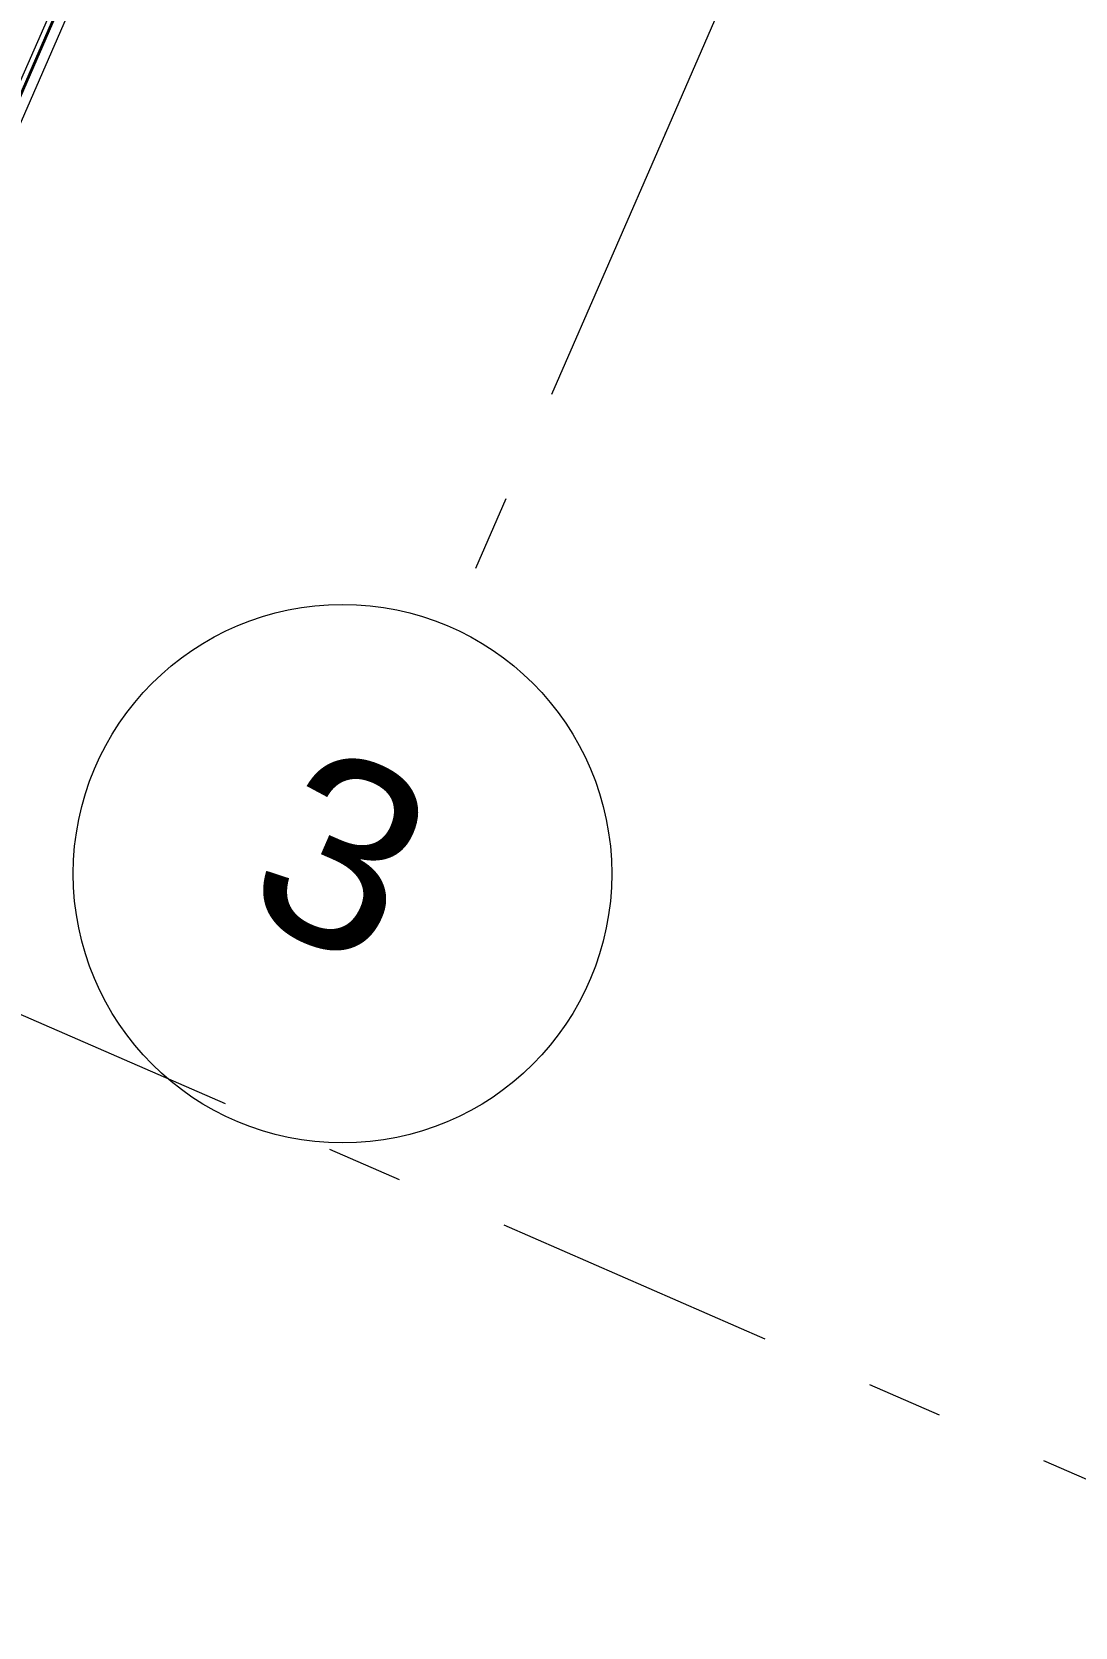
# Model space of a CAD drawing. Header units: millimetres. Extents: x -50172 to 90294, y -80883 to 956680.
# Drawn here: x 8832 to 10769, y -10666 to -7704 of the extents above; entities that cross this region are included whole.
import ezdxf
from ezdxf.enums import TextEntityAlignment as Align

# ---------------------------------------------------------------- set-up
doc = ezdxf.new("R2010")
doc.units = ezdxf.units.MM
doc.header["$MEASUREMENT"] = 0
doc.linetypes.add('Double Dashed', pattern=[1093.611073, 529.166651, -211.666656, 141.111112, -211.666656])
for name, color, linetype, lineweight, true_color in [('0_Pen_No__40', 7, 'Continuous', 35, 0x2a2a2a), ('A-15-MG_Structural_Grid_Pen_No__163', 7, 'Continuous', 0, 0x750077), ('New_A-15-MG_Structural_Grid_Phase_2_Pen_No__222', 7, 'Continuous', 13, 0x65af33), ('New_ArchiCAD Windows_Pen_No__23', 7, 'Continuous', 30, 0x2a2a2a)]:
    doc.layers.add(name, color=color, linetype=linetype, lineweight=lineweight, true_color=true_color)
for name, color, linetype in [('A-15-MG_Structural_Grid', 7, 'Continuous'), ('New_A-15-MG_Structural_Grid_Phase_2', 7, 'Continuous'), ('New_A-25-M_Curtain_Wall', 7, 'Continuous'), ('New_A-25-M_Wall_Ext', 7, 'Continuous'), ('New_ArchiCAD Windows', 7, 'Continuous')]:
    doc.layers.add(name, color=color, linetype=linetype)
for name, color, linetype, lineweight in [('New_A-25-M_Curtain_Wall_Pen_No__90', 8, 'Continuous', 20), ('New_ArchiCAD Windows_Pen_No__1', 7, 'Continuous', 13), ('New_ArchiCAD Windows_Pen_No__3', 7, 'Continuous', 18)]:
    doc.layers.add(name, color=color, linetype=linetype, lineweight=lineweight)
doc.styles.add('GENERATED_STYLE_4', font='')
doc.styles.get('GENERATED_STYLE_4').set_extended_font_data('Swis721 BT')

# ---------------------------------------------------------------- blocks, each defined once
blk = doc.blocks.new('Triple Window 19_2')
at = {"layer": 'New_ArchiCAD Windows_Pen_No__1', "linetype": 'Continuous'}
for p, q in [((-1175, -0.5), (-1175, 0)), ((1175, -0.5), (1175, 0)), ((-1175, -190), (-1175, -0.5)), ((1175, -190), (1175, -0.5))]:
    blk.add_line(p, q, dxfattribs=at)
at = {"layer": 'New_ArchiCAD Windows_Pen_No__23', "linetype": 'Continuous'}
for p, q in [((-1175, 0), (-1125, 0)), ((-1125, 0), (-1125, -190)), ((-268, -190), (-268, 0)), ((-268, 0), (-225, 0)), ((-225, 0), (-182, 0)), ((-182, 0), (-182, -190)), ((662.5, -190), (662.5, 0)), ((662.5, 0), (725, 0)), ((725, 0), (812.5, 0)), ((812.5, 0), (812.5, -190)), ((1100, -190), (1100, 0)), ((1100, 0), (1175, 0)), ((-1125, -190), (-1175, -190)), ((-225, -190), (-268, -190)), ((-182, -190), (-225, -190)), ((725, -190), (662.5, -190)), ((812.5, -190), (725, -190)), ((1175, -190), (1100, -190))]:
    blk.add_line(p, q, dxfattribs=at)
at = {"layer": 'New_ArchiCAD Windows_Pen_No__3', "linetype": 'Continuous'}
for p, q in [((-1175, 165), (1175, 165)), ((-1125, 0), (-268, 0)), ((-182, 0), (662.5, 0)), ((812.5, 0), (1100, 0)), ((-1175, -200), (1175, -200)), ((-268, -190), (-1125, -190)), ((662.5, -190), (-182, -190)), ((1100, -190), (812.5, -190))]:
    blk.add_line(p, q, dxfattribs=at)
blk = doc.blocks.new('Wall_239_1', base_point=(10165.9, -4712.5))
at = {"layer": 'New_ArchiCAD Windows', "color": 251, "linetype": 'Continuous', "lineweight": 20, "true_color": 0x606060, "xscale": -1, "zscale": 1000, "rotation": 66.44041158399281}
blk.add_blockref('Triple Window 19_2', (8519, -7989.2), dxfattribs=at)
blk = doc.blocks.new('Standard grid marker')
at = {"layer": 'A-15-MG_Structural_Grid_Pen_No__163', "linetype": 'Double Dashed'}
for p, q in [((1000, 0), (29726, 0)), ((29726, 0), (30726, 0))]:
    blk.add_line(p, q, dxfattribs=at)
at = {"layer": 'A-15-MG_Structural_Grid_Pen_No__163', "linetype": 'Continuous'}
blk.add_circle((31226, 0), 500, dxfattribs=at)
at = {"layer": 'A-15-MG_Structural_Grid_Pen_No__163', "linetype": 'Double Dashed'}
blk.add_point((29726, 0), dxfattribs=at)
blk.add_point((29726, 0), dxfattribs=at)
at = {"layer": 'A-15-MG_Structural_Grid_Pen_No__163', "style": 'GENERATED_STYLE_4'}
for tag, p in [('AC_MarkerText_1_0', (-500, 41.2)), ('AC_MarkerText_1_1', (31226, 41.2))]:
    blk.add_attdef(tag, text='', height=350, rotation=90, dxfattribs=at).set_placement(p, align=Align.MIDDLE_CENTER)
blk = doc.blocks.new('Beam_8_1', base_point=(10000.9, -4591.3))
at = {"layer": 'New_A-25-M_Curtain_Wall_Pen_No__90', "linetype": 'Continuous'}
blk.add_line((10203.2, -4679.5), (2344.7, -22701.5), dxfattribs=at)
blk = doc.blocks.new('Standard grid marker_45')
at = {"layer": 'New_A-15-MG_Structural_Grid_Phase_2_Pen_No__222', "linetype": 'Double Dashed'}
blk.add_line((2937.8, 0), (29897.5, 0), dxfattribs=at)
at = {"layer": 'New_A-15-MG_Structural_Grid_Phase_2_Pen_No__222', "style": 'GENERATED_STYLE_4'}
for tag, p in [('AC_MarkerText_1_0', (-500, 43.4)), ('AC_MarkerText_1_1', (33335.4, 43.4))]:
    blk.add_attdef(tag, text='', height=350, rotation=180, dxfattribs=at).set_placement(p, align=Align.MIDDLE_CENTER)

msp = doc.modelspace()

# ---------------------------------------------------------------- linework, layer by layer
at = {"layer": '0_Pen_No__40', "linetype": 'Continuous'}
msp.add_line((9735.4, -5700.7), (2596.7, -22072), dxfattribs=at)

# ---------------------------------------------------------------- block references
at = {"layer": 'A-15-MG_Structural_Grid', "color": 8, "linetype": 'Continuous', "lineweight": 15}
ref = msp.add_blockref('Standard grid marker', (21889.7, 19355.8), dxfattribs=dict(at, zscale=1000, rotation=246.440411583993))
ref.add_attrib('AC_MarkerText_1_1', '3', dxfattribs={"layer": 'A-15-MG_Structural_Grid_Pen_No__163', "color": 216, "true_color": 0x750077, "height": 350, "rotation": 336.4404, "style": 'GENERATED_STYLE_4'}).set_placement((9408.6, -9230.8), align=Align.MIDDLE_CENTER)
at = {"layer": 'New_A-15-MG_Structural_Grid_Phase_2', "color": 8, "linetype": 'Continuous', "lineweight": 15, "zscale": 1000, "rotation": 156.4404115840001}
msp.add_blockref('Standard grid marker_45', (18901.3, -13928.7), dxfattribs=at)
at = {"layer": 'New_A-25-M_Curtain_Wall', "color": 8, "lineweight": 20}
msp.add_blockref('Beam_8_1', (10000.9, -4591.3), dxfattribs=at)
at = {"layer": 'New_A-25-M_Wall_Ext', "color": 250, "lineweight": 50, "true_color": 0x2a2a2a}
msp.add_blockref('Wall_239_1', (10165.9, -4712.5), dxfattribs=at)

doc.saveas('drawing.dxf')
